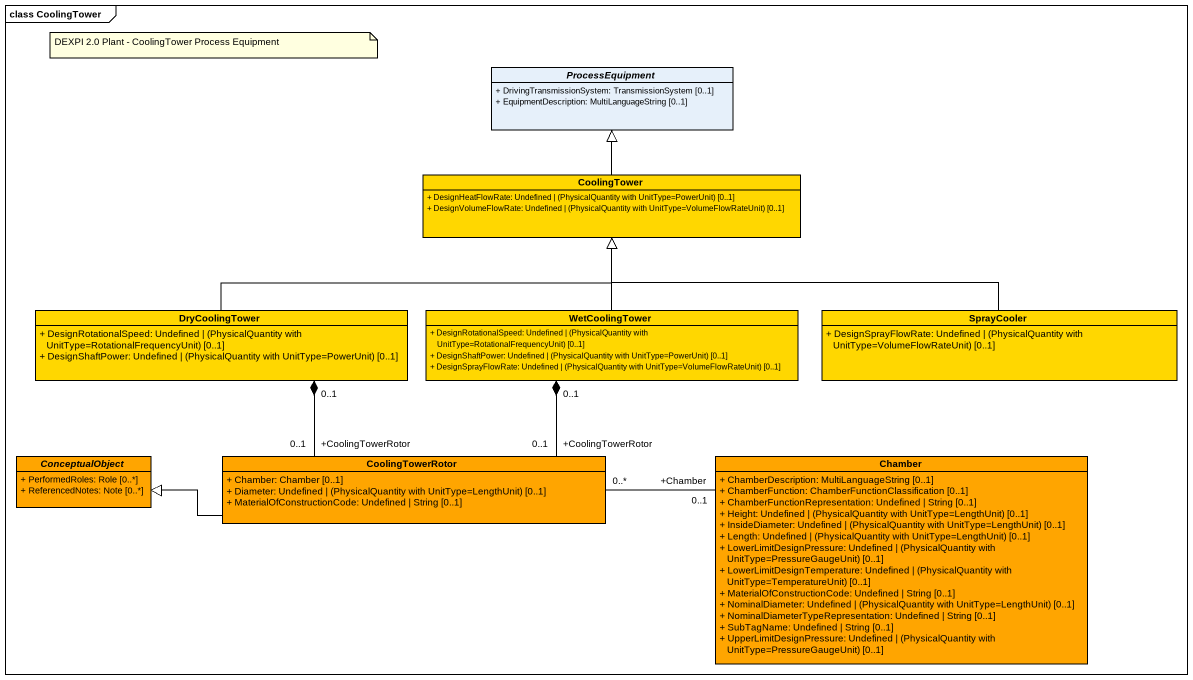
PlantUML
@startuml
mainframe class CoolingTower
hide circle
hide empty members
skinparam classAttributeIconSize 0
abstract class ProcessEquipment {
  + DrivingTransmissionSystem: TransmissionSystem [0..1]
  + EquipmentDescription: MultiLanguageString [0..1]
}
class CoolingTower #FFD700 {
  {field} + DesignHeatFlowRate: Undefined | (PhysicalQuantity with UnitType=PowerUnit) [0..1]
  {field} + DesignVolumeFlowRate: Undefined | (PhysicalQuantity with UnitType=VolumeFlowRateUnit) [0..1]
}
class DryCoolingTower #FFD700 {
  {field} + DesignRotationalSpeed: Undefined | (PhysicalQuantity with UnitType=RotationalFrequencyUnit) [0..1]
  {field} + DesignShaftPower: Undefined | (PhysicalQuantity with UnitType=PowerUnit) [0..1]
}
class WetCoolingTower #FFD700 {
  {field} + DesignRotationalSpeed: Undefined | (PhysicalQuantity with UnitType=RotationalFrequencyUnit) [0..1]
  {field} + DesignShaftPower: Undefined | (PhysicalQuantity with UnitType=PowerUnit) [0..1]
  {field} + DesignSprayFlowRate: Undefined | (PhysicalQuantity with UnitType=VolumeFlowRateUnit) [0..1]
}
class SprayCooler #FFD700 {
  {field} + DesignSprayFlowRate: Undefined | (PhysicalQuantity with UnitType=VolumeFlowRateUnit) [0..1]
}
abstract class ConceptualObject #FFA500 {
  + PerformedRoles: Role [0..*]
  + ReferencedNotes: Note [0..*]
}
class CoolingTowerRotor #FFA500 {
  + Chamber: Chamber [0..1]
  {field} + Diameter: Undefined | (PhysicalQuantity with UnitType=LengthUnit) [0..1]
  + MaterialOfConstructionCode: Undefined | String [0..1]
}
class Chamber #FFA500 {
  + ChamberDescription: MultiLanguageString [0..1]
  + ChamberFunction: ChamberFunctionClassification [0..1]
  + ChamberFunctionRepresentation: Undefined | String [0..1]
  {field} + Height: Undefined | (PhysicalQuantity with UnitType=LengthUnit) [0..1]
  {field} + InsideDiameter: Undefined | (PhysicalQuantity with UnitType=LengthUnit) [0..1]
  {field} + Length: Undefined | (PhysicalQuantity with UnitType=LengthUnit) [0..1]
  {field} + LowerLimitDesignPressure: Undefined | (PhysicalQuantity with UnitType=PressureGaugeUnit) [0..1]
  {field} + LowerLimitDesignTemperature: Undefined | (PhysicalQuantity with UnitType=TemperatureUnit) [0..1]
  + MaterialOfConstructionCode: Undefined | String [0..1]
  {field} + NominalDiameter: Undefined | (PhysicalQuantity with UnitType=LengthUnit) [0..1]
  + NominalDiameterTypeRepresentation: Undefined | String [0..1]
  + SubTagName: Undefined | String [0..1]
  {field} + UpperLimitDesignPressure: Undefined | (PhysicalQuantity with UnitType=PressureGaugeUnit) [0..1]
}
CoolingTower -up-|> ProcessEquipment
DryCoolingTower -right-|> CoolingTower
DryCoolingTower "0..1" *-- "+CoolingTowerRotor\n0..1" CoolingTowerRotor
WetCoolingTower -up-|> CoolingTower
WetCoolingTower "0..1" *-- "+CoolingTowerRotor\n0..1" CoolingTowerRotor
SprayCooler -left-|> CoolingTower
CoolingTowerRotor -left-|> ConceptualObject
CoolingTowerRotor "0..*" -right- "+Chamber\n0..1" Chamber
note as N1
  DEXPI 2.0 Plant - CoolingTower Process Equipment
end note
@enduml
